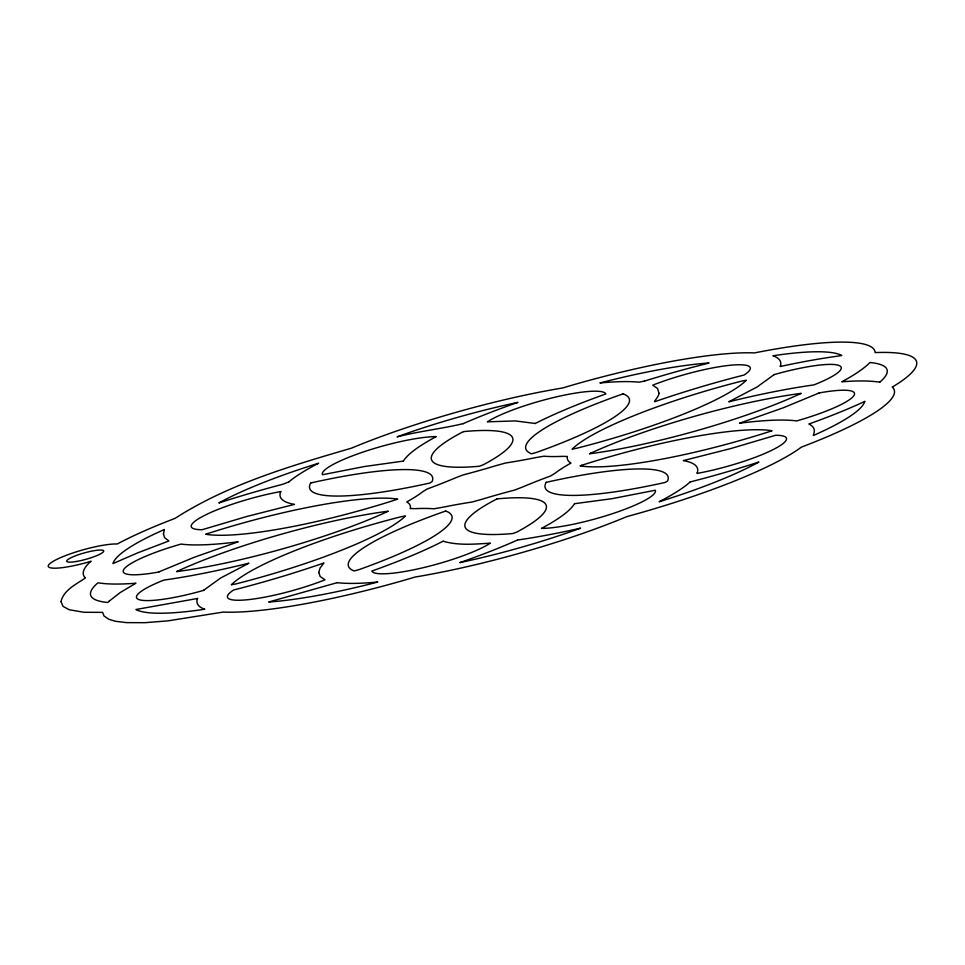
<?xml version="1.0" encoding="UTF-8"?>
<svg xmlns="http://www.w3.org/2000/svg" width="965" height="965" viewBox="0 0 965 965"><rect width="100%" height="100%" fill="white"/><g stroke="black" fill="none" stroke-linecap="round" stroke-linejoin="round"><path stroke-width="1.45" d="M61 601.617L63.063 606.382L69.299 609.771L83.967 612.268L102.604 612.377L104.027 615.972L108.647 619.204L115.245 621.231L126.439 622.63L144.931 622.69L167.898 620.869L223.192 612.075A196.522 33.787 -15.6 0 0 414.516 577.215L414.974 577.058A196.522 33.787 -15.6 0 0 626.249 516.854L626.55 516.697A196.522 33.787 -15.6 0 0 801.167 447.29L801.24 447.181A196.522 33.787 -15.6 0 0 892.408 387.158L892.227 387.122A196.522 33.787 -15.6 0 0 875.52 352.575L875.134 352.623A196.522 33.787 -15.6 0 0 755.028 352.804L754.534 352.925A196.522 33.787 -15.6 0 0 563.222 387.785L562.764 387.942A196.522 33.787 -15.6 0 0 351.489 448.146C290.839 465.938 228.584 483.996 174.979 518.398A196.522 33.787 -15.6 0 0 117.404 543.91L116.669 543.983A38.347 6.598 -15.6 0 0 70.035 553.946A38.347 6.598 -15.6 0 0 49.794 567.625A38.347 6.598 -15.6 0 0 91.144 561.232L89.636 562.45A196.522 33.787 -15.6 0 0 84.667 577.13L85.511 577.878C76.488 584.211 63.666 589.905 61 601.617M163.435 533.959L164.629 537.746L168.887 540.967L137.706 552.849L112.965 563.584L113.424 562.281A165.932 28.528 -15.6 0 1 164.376 529.508L163.435 533.959M318.752 572.438L320.163 576.491L325.024 579.82A64.703 11.122 -15.6 0 1 249.091 599.567A64.703 11.122 -15.6 0 1 233.627 589.977L238.97 588.614A196.522 33.787 -15.6 0 0 323.046 563.27L323.951 562.993L320.115 567.963L318.752 572.438M658.95 393.189C659.614 395.807 653.028 402.357 654.68 401.73A196.522 33.787 -15.6 0 1 738.768 376.386L744.099 375.023A64.703 11.122 -15.6 0 0 728.647 365.433A64.703 11.122 -15.6 0 0 652.714 385.18L657.563 388.509L658.95 393.189M410.342 508.531L415.336 508.651A165.932 28.528 -15.6 0 1 433.864 508.796L442.151 507.361A165.932 28.528 -15.6 0 1 472.114 502.005L481.475 499.412A165.932 28.528 -15.6 0 1 514.864 489.991L522.789 486.927A165.932 28.528 -15.6 0 1 550.641 475.974L555.008 473.26A165.932 28.528 -15.6 0 1 569.869 463.695L571.015 463.079L569.507 462.066A165.932 28.528 -15.6 0 1 567.384 456.469L562.39 456.349A165.932 28.528 -15.6 0 1 543.874 456.204L535.587 457.639A165.932 28.528 -15.6 0 1 505.612 462.995L496.251 465.588A165.932 28.528 -15.6 0 1 462.874 475.009L454.949 478.073A165.932 28.528 -15.6 0 1 427.097 489.026L422.73 491.74A165.932 28.528 -15.6 0 1 407.869 501.305L406.723 501.921L408.231 502.934A165.932 28.528 -15.6 0 1 410.342 508.531M864.761 401.416L864.302 402.719A165.932 28.528 -15.6 0 1 813.362 435.492L813.459 434.479A196.522 33.787 -15.6 0 0 809.828 424.528L808.851 424.033L811.867 422.959A196.522 33.787 -15.6 0 0 864.761 401.416M197.548 598.469L197.282 599.156A196.522 33.787 -15.6 0 0 204.761 609.229L199.453 610.001A165.932 28.528 -15.6 0 1 135.944 609.506L197.548 598.469M280.779 491.559L280.357 492.657A196.522 33.787 -15.6 0 0 294.458 504.393L246.98 516.432L202.107 529.725A64.703 11.122 -15.6 0 1 206.317 514.55A64.703 11.122 -15.6 0 1 280.779 491.559M697.381 472.343L696.959 473.441A64.703 11.122 -15.6 0 0 771.421 450.45A64.703 11.122 -15.6 0 0 775.619 435.275L730.746 448.568L683.28 460.607A196.522 33.787 -15.6 0 1 697.381 472.343M780.444 365.844L780.178 366.531L784.183 365.663A196.522 33.787 -15.6 0 1 837.246 356.206L841.782 355.494A165.932 28.528 -15.6 0 0 778.273 354.999L772.965 355.771A196.522 33.787 -15.6 0 1 780.444 365.844M310.73 482.983L310.199 483.947A165.932 28.528 -15.6 0 0 429.775 483.055L432.031 481.692A165.932 28.528 -15.6 0 0 312.455 482.584L310.73 482.983M546.226 482.343L545.695 483.308A165.932 28.528 -15.6 0 0 665.271 482.416L667.527 481.053A165.932 28.528 -15.6 0 0 547.951 481.945L546.226 482.343M231.431 584.706L235.484 584.03A165.932 28.528 -15.6 0 0 405.469 515.973L401.428 516.649A165.932 28.528 -15.6 0 0 231.431 584.706M572.257 449.027L576.31 448.351A165.932 28.528 -15.6 0 0 746.295 380.294L742.254 380.97A165.932 28.528 -15.6 0 0 572.257 449.027M109.009 601.292L107.815 602.486L105.016 602.172A165.932 28.528 -15.6 0 1 97.767 582.969L98.37 582.848A196.522 33.787 -15.6 0 0 134.256 583.343L135.932 583.21L120.275 592.51L109.009 601.292M203.808 590.17L203.591 590.387A64.703 11.122 -15.6 0 1 139.937 599.904A64.703 11.122 -15.6 0 1 163.785 580.11L168.187 579.47A196.522 33.787 -15.6 0 0 248.053 563.403L248.934 563.21L220.611 578.023L203.808 590.17M774.135 374.613L757.115 386.977L728.792 401.79L729.673 401.597A196.522 33.787 -15.6 0 1 809.538 385.53L813.953 384.89A64.703 11.122 -15.6 0 0 837.789 365.096A64.703 11.122 -15.6 0 0 774.135 374.613M288.752 481.993L282.468 484.358A196.522 33.787 -15.6 0 0 223.506 501.462L218.862 502.958L222.433 501.016A165.932 28.528 -15.6 0 1 317.931 463.453L318.643 463.236L315.193 465.034A196.522 33.787 -15.6 0 0 288.752 481.993M690.156 481.945L688.974 483.007A196.522 33.787 -15.6 0 1 662.533 499.967L659.083 501.764L659.807 501.547A165.932 28.528 -15.6 0 0 755.293 463.984L758.888 462.042A196.522 33.787 -15.6 0 1 693.497 481.101L690.156 481.945M403.406 461.077L364.444 466.529L322.455 474.744A64.703 11.122 -15.6 0 1 364.058 451.717A64.703 11.122 -15.6 0 1 436.264 436.614L433.237 438.243A196.522 33.787 -15.6 0 0 403.406 461.077M574.609 503.682L574.32 503.923A196.522 33.787 -15.6 0 1 544.489 526.757L541.462 528.386A64.703 11.122 -15.6 0 0 613.668 513.284A64.703 11.122 -15.6 0 0 655.283 490.256L611.75 498.724L574.609 503.682M879.971 382.031L877.414 381.863A196.522 33.787 -15.6 0 0 844.665 381.573L841.794 381.79L843.7 380.765A196.522 33.787 -15.6 0 0 869.923 362.514L872.722 362.828A165.932 28.528 -15.6 0 1 879.971 382.031M463.514 431.596L460.824 432.983A165.932 28.528 -15.6 0 0 479.388 466.24L483.369 464.732A165.932 28.528 -15.6 0 0 464.804 431.476L463.514 431.596M497.047 498.881L494.37 500.268A165.932 28.528 -15.6 0 0 512.922 533.524L516.902 532.017A165.932 28.528 -15.6 0 0 498.338 498.76L497.047 498.881M177.717 571.063L176.523 571.63L180.093 571.159A165.932 28.528 -15.6 0 0 387.098 511.764L388.304 511.197L384.721 511.667A165.932 28.528 -15.6 0 0 177.717 571.063M590.628 453.236L589.434 453.803L593.005 453.333A165.932 28.528 -15.6 0 0 800.009 393.937L801.215 393.37L797.633 393.841A165.932 28.528 -15.6 0 0 590.628 453.236M159.225 571.775L158.598 572.052A64.703 11.122 -15.6 0 1 124.28 568.783A64.703 11.122 -15.6 0 1 181.034 544.079L183.338 544.356A196.522 33.787 -15.6 0 0 237.595 541.847L238.21 541.811L194.339 557.239L159.225 571.775M819.128 392.948L783.387 407.761L739.528 423.189L740.143 423.153A196.522 33.787 -15.6 0 1 794.388 420.644L796.692 420.921A64.703 11.122 -15.6 0 0 853.446 396.217A64.703 11.122 -15.6 0 0 819.128 392.948M463.224 423.647C441.512 428.798 418.87 431.307 397.073 436.856L402.827 434.781A165.932 28.528 -15.6 0 1 517.288 402.502L517.976 402.357L512.656 404.226A196.522 33.787 -15.6 0 0 463.224 423.647M517.53 540.014L514.502 541.353A196.522 33.787 -15.6 0 1 465.082 560.774L459.75 562.643L460.438 562.499A165.932 28.528 -15.6 0 0 574.899 530.219L580.653 528.144A196.522 33.787 -15.6 0 1 520.292 539.616L517.53 540.014M535.261 423.49L515.238 420.909L487.385 421.838A64.703 11.122 -15.6 0 1 555.237 397.146A64.703 11.122 -15.6 0 1 605.863 393.949L601.026 395.686A196.522 33.787 -15.6 0 0 535.261 423.49M443.152 541.208L442.465 541.51A196.522 33.787 -15.6 0 1 376.7 569.314L371.875 571.051A64.703 11.122 -15.6 0 0 422.489 567.854A64.703 11.122 -15.6 0 0 490.353 543.162C474.683 544.127 458.435 545.707 443.152 541.208M623.076 393.853L618.975 395.288A165.932 28.528 -15.6 0 0 531.546 453.791L536.178 452.525A165.932 28.528 -15.6 0 0 623.595 394.034L623.076 393.853M445.661 511.04L441.56 512.475A165.932 28.528 -15.6 0 0 354.131 570.966L358.763 569.712A165.932 28.528 -15.6 0 0 446.192 511.209L445.661 511.04M207.379 533.681L205.69 534.236L207.439 534.526A165.932 28.528 -15.6 0 0 396 499.713L397.689 499.158L395.927 498.881A165.932 28.528 -15.6 0 0 207.379 533.681M581.738 465.287L580.049 465.842L581.798 466.119A165.932 28.528 -15.6 0 0 770.36 431.319L772.048 430.764L770.287 430.474A165.932 28.528 -15.6 0 0 581.738 465.287M337.219 582.655L268.704 602.015A165.932 28.528 -15.6 0 0 371.441 583.668L377.834 582.016A196.522 33.787 -15.6 0 1 338.667 582.824L337.219 582.655M644.56 381.066L639.059 382.176A196.522 33.787 -15.6 0 0 599.892 382.984L606.285 381.332A165.932 28.528 -15.6 0 1 709.034 362.985L703.738 364.396A196.522 33.787 -15.6 0 0 644.56 381.066M76.44 561.473A19.204 3.305 -15.6 0 0 103.713 550.979A19.204 3.305 -15.6 0 0 75.475 555.804A19.204 3.305 -15.6 0 0 76.44 561.473"/></g></svg>
